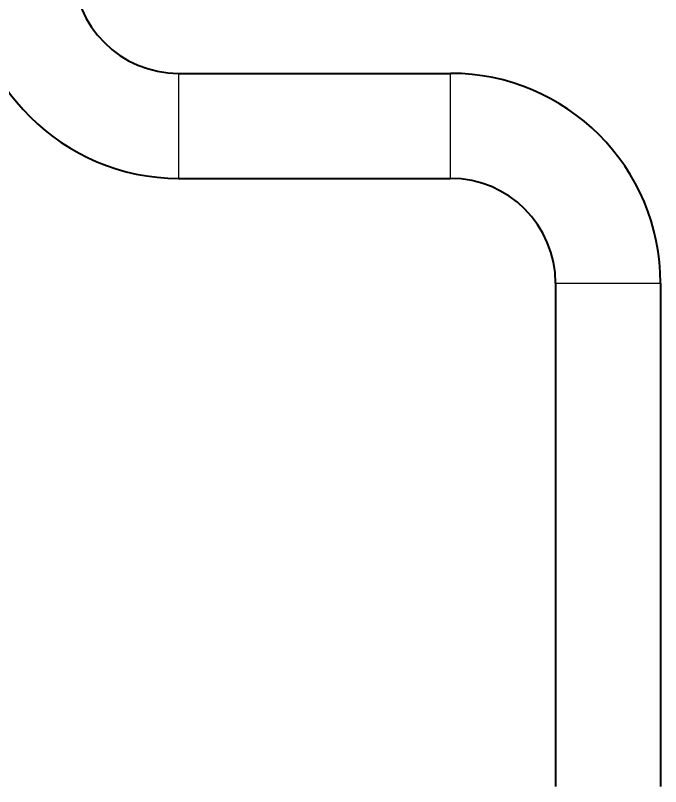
# Model space of a CAD drawing. Header units: inches. Extents: x 51 to 3278, y 66 to 1678.
# Drawn here: x 1096.8 to 1158.3, y 933.3 to 1006.8 of the extents above; entities that cross this region are included whole.
import ezdxf

# ---------------------------------------------------------------- set-up
doc = ezdxf.new("R2010")
doc.units = ezdxf.units.IN
doc.header["$LTSCALE"] = 30
doc.header["$MEASUREMENT"] = 0
doc.layers.add('FAB', color=4, linetype='Continuous', lineweight=25)
doc.layers.add('M-HVAC-EXST-DUCT', color=4, linetype='Continuous', lineweight=40)

msp = doc.modelspace()

# ---------------------------------------------------------------- linework, layer by layer
at = {"layer": 'FAB'}
for p, q in [((1112.386, 1001.261), (1112.386, 991.261)), ((1138.287, 991.261), (1138.287, 1001.261)), ((1148.287, 981.261), (1158.287, 981.261))]:
    msp.add_line(p, q, dxfattribs=at)
at = {"layer": 'M-HVAC-EXST-DUCT'}
for p, q in [((1112.386, 1001.261), (1138.287, 1001.261)), ((1112.386, 991.261), (1138.287, 991.261)), ((1148.287, 981.261), (1148.287, 970.887)), ((1158.287, 981.261), (1158.287, 970.887)), ((1148.287, 970.887), (1148.287, 933.315)), ((1158.287, 970.887), (1158.287, 933.315))]:
    msp.add_line(p, q, dxfattribs=at)
for centre, radius, start, end in [((1112.386, 1011.261), 20, 180, 270), ((1112.386, 1011.261), 10, 180, 270), ((1138.287, 981.261), 20, 0, 90), ((1138.287, 981.261), 10, 0, 90)]:
    msp.add_arc(centre, radius, start, end, dxfattribs=at)

doc.saveas('drawing.dxf')
